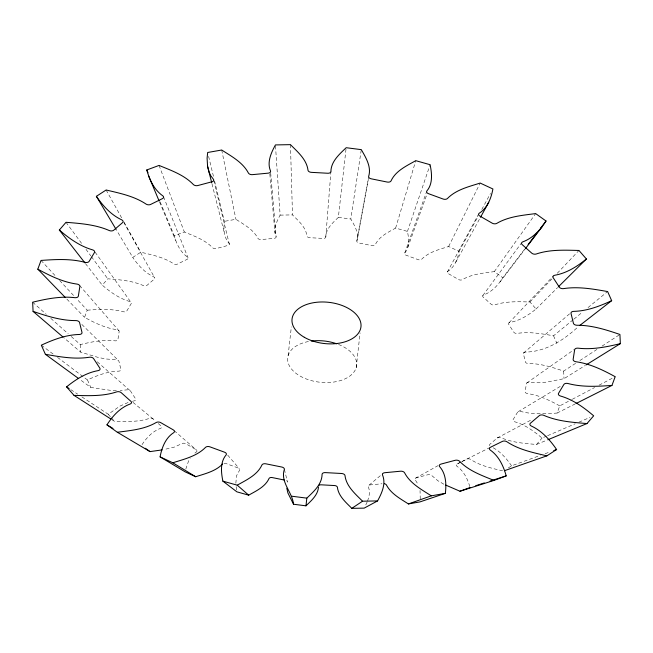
<?xml version="1.0" encoding="UTF-8"?>
<svg xmlns="http://www.w3.org/2000/svg" width="653" height="653" viewBox="0 0 653 653"><rect width="100%" height="100%" fill="white"/><g stroke="black" fill="none" stroke-linecap="round" stroke-linejoin="round"><path stroke-width="0.49" stroke-dasharray="3.27 2.45" d="M290.454 144.648L292.495 214.894C298.413 220.853 305.89 227.138 306.934 235.978A2.726 1.624 6.4 0 0 309.84 237.7L323.031 238.418A2.726 1.624 6.4 0 0 325.79 237.015C325.863 228.754 332.842 222.706 338.352 217.408L346.172 147.709M325.79 237.015L330.916 171.527M214.576 181.02L224.354 221.343C223.408 228.844 223.767 237.431 229.056 243.357A2.726 1.624 6.4 0 1 227.848 245.463L216.339 248.524A2.726 1.624 6.4 0 1 212.6 247.732C205.018 239.822 194.259 236.084 184.35 231.995L174.261 235.725C176.481 243.838 180.359 252.082 187.435 257.037A2.726 1.624 6.4 0 1 187.133 259.314L177.502 264.065A2.726 1.624 6.4 0 1 173.674 263.82C163.895 257.274 152.067 254.874 140.787 252.213L132.763 257.413L116.65 230.354M420.246 499.08L420.042 490.542M288.128 355.591L291.352 326.81M356.195 367.655L360.089 332.932M524.441 249.381L502.843 277.745L494.297 271.632C483.457 273.068 471.939 274.007 462.324 279.672A2.726 1.624 6.4 0 1 458.496 279.492L448.374 273.664A2.726 1.624 6.4 0 1 447.86 271.338C454.668 267.044 457.72 258.939 459.124 251.364L448.635 246.508C439.257 249.495 428.801 251.944 421.699 259.217A2.726 1.624 6.4 0 1 418.018 259.6L406.166 255.258A2.726 1.624 6.4 0 1 404.762 253.005C409.831 247.079 408.892 238.5 407.439 231.399L395.628 228.077C388.111 232.346 379.058 236.427 375.287 244.72A2.726 1.624 6.4 0 1 371.973 245.642L359.077 243.03A2.726 1.624 6.4 0 1 356.856 240.99C359.321 233.243 354.538 225.497 350.8 219L361.297 149.643M356.856 240.99L368.472 177.347M357.615 237.88L368.308 179.51M185.795 469.099L188.603 460.945L190.186 458.373M395.628 228.077L415.765 160.671M407.439 231.399L430.115 164.711M404.762 253.005L426.515 191.917M367.166 501.953L365.125 506.377M367.492 501.047C369.32 496.549 370.357 491.276 368.235 486.689A2.726 1.624 6.4 0 1 370.275 484.885L382.021 483.767M407.782 247.487L426.744 194.79M71.234 336.499L80.311 344.572C91.64 341.829 103.394 339.446 115.091 340.85A2.726 1.624 6.4 0 0 117.924 339.495L119.148 331.667A2.726 1.624 6.4 0 0 116.838 329.659C105.304 328.108 94.661 322.876 84.564 317.358L87.208 310.191L76.874 299.05M546.659 436.09L542.047 438.073C533.958 431.176 525.036 424.695 514.67 421.765A2.726 1.624 6.4 0 1 513.16 419.536L517.494 412.337A2.726 1.624 6.4 0 1 520.865 411.48C532.66 414.622 545.059 413.904 557.107 413.055L559.76 405.88L571.383 399.767M448.635 246.508L480.175 183.069M275.501 145.946L280.129 215.123C276.66 221.465 272.995 229.366 276.08 236.549A2.726 1.624 6.4 0 1 274.04 238.361L261.322 239.569A2.726 1.624 6.4 0 1 257.902 238.272C253.291 229.472 243.969 224.51 235.913 219.31L224.354 221.343M447.329 272.081L478.576 214.135M459.124 251.364L477.947 216.6M481.808 209.466L490.493 193.427M455.712 262.302L480.02 218.151M142.036 444.66C146.582 437.698 152.671 431.2 160.662 428.327A2.726 1.624 6.4 0 0 161.071 426.058L158.238 423.528M573.122 319.766L553.532 335.797C541.615 333.707 529.338 331.495 517.249 333.397A2.726 1.624 6.4 0 1 513.78 332.157L508.752 324.443A2.726 1.624 6.4 0 1 510.066 322.37C519.853 320.672 528.481 315.154 536.072 308.991L529.95 301.98C518.229 301.694 506.067 301.082 494.803 304.886A2.726 1.624 6.4 0 1 491.04 304.159L483.244 297.18A2.726 1.624 6.4 0 1 483.661 294.911C491.978 291.924 498.19 285.018 502.843 277.745M494.297 271.632L535.648 213.588M482.828 295.54L521.118 243.447M500.018 281.957L524.702 249.601M87.208 310.191C99.264 309.334 111.663 308.616 123.458 311.767A2.726 1.624 6.4 0 0 126.829 310.91L131.163 303.71A2.726 1.624 6.4 0 0 129.645 301.474C119.287 298.543 110.365 292.071 102.276 285.165L107.769 278.798C119.785 279.778 132.192 280.684 143.366 285.581A2.726 1.624 6.4 0 0 147.08 285.263L154.271 279.117A2.726 1.624 6.4 0 0 153.643 276.79C144.835 272.75 138.167 265.265 132.763 257.413M489.783 445.738A2.726 1.624 6.4 0 1 490.052 444.13L497.243 437.975A2.726 1.624 6.4 0 1 500.949 437.657C512.123 442.563 524.53 443.469 536.546 444.448L542.047 438.073M508.997 322.835L553.499 275.803M529.95 301.98L552.356 278.431M557.262 273.281L578.966 250.466M536.072 308.991L557.638 287.557M523.518 353.036L571.146 312.493M369.035 485.187L382.699 473.694M573.905 319.129L582.533 312.077M588.018 307.587L607.616 291.556M81.903 396.926L108.251 414.255L119.891 406.142L128.543 402.297M575.595 363.346L563.661 371.116C552.275 367.239 540.504 363.46 528.359 363.541A2.726 1.624 6.4 0 1 525.379 361.876L523.42 353.869A2.726 1.624 6.4 0 1 525.559 352.106C545.949 351.641 563.857 340.14 578.305 326.614M194.904 453.084L196.455 451.909A2.726 1.624 6.4 0 0 195.949 449.582L185.827 443.746A2.726 1.624 6.4 0 0 181.991 443.575L174.522 447.036L163.993 449.558M526.816 382.968L574.33 349.453M579.856 360.562L596.907 349.461M602.025 346.123L619.926 334.467M508.344 467.907L511.56 465.826L540.317 455.427M559.76 405.88C549.655 400.362 539.011 395.138 527.477 393.588A2.726 1.624 6.4 0 1 525.167 391.571L526.391 383.744A2.726 1.624 6.4 0 1 529.232 382.397L539.207 382.78L546.806 382.095L564.012 378.675L585.349 365.402M518.229 411.668L561.278 385.801M415.422 478.265L438.073 465.622M497.243 437.975L532.081 419.487M572.273 399.293L594.622 387.531M599.095 385.172L615.183 376.708M557.107 413.055L575.089 403.995M469.776 486.567C467.564 478.78 463.679 470.96 456.888 466.209A2.726 1.624 6.4 0 1 457.182 463.924L460.789 462.12M461.695 461.671L489.652 447.68M457.182 463.924L466.813 459.181A2.726 1.624 6.4 0 1 470.65 459.426C480.143 465.793 491.611 468.217 502.573 470.813M57.521 357.387L87.461 379.94C97.297 375.377 107.786 371.369 118.756 371.133A2.726 1.624 6.4 0 0 120.895 369.369L118.944 361.37A2.726 1.624 6.4 0 0 115.965 359.697L105.974 358.987L98.268 357.46L80.654 352.122L63.774 337.666M547.573 435.69L575.228 423.764M578.917 422.181L589.977 417.406M536.546 444.448L546.822 440.187M545.108 453.696L549.908 451.958M132.347 401.301L134.249 400.869A2.726 1.624 6.4 0 0 135.563 398.795L130.543 391.082A2.726 1.624 6.4 0 0 127.074 389.849L120.176 390.535M280.129 215.123L292.495 214.894M111.794 419.61L114.365 421.258C126.086 421.552 138.248 422.165 149.513 418.361A2.726 1.624 6.4 0 1 153.275 419.087L155.406 420.989M116.389 390.551L109.508 390.2L90.791 387.441L80.246 379.752M338.352 217.408L350.8 219M493.219 447.787C500.843 451.941 506.663 458.781 511.56 465.826M443.828 484.208L437.837 480.706L431.715 475.506A2.726 1.624 6.4 0 0 427.976 474.715L416.467 477.776A2.726 1.624 6.4 0 0 415.267 479.89L418.5 485.057M70.85 389.67L77.65 394.134M41.335 345.184L53.473 354.334M133 402.379L153.275 419.087M174.196 430.686L196.806 450.309M97.24 361.786L129.743 390.331M32.65 302.208L46.265 314.313M50.803 318.346L68.206 333.814M81.845 324.443L118.438 360.546M66.859 299.098L84.564 317.358M41.041 260.433L56.199 276.774M59.643 280.488L74.115 296.078M108.251 414.255L110.7 417.055M111.312 417.757L114.365 421.258M79.633 285.5L118.977 330.818M227.693 455.133L239.251 468.593M85.47 263.592L102.276 285.165M66.018 222.298L82.964 245.226M85.984 249.315L90.824 255.87M91.436 256.686L107.769 278.798M95.134 252.197L130.771 302.061M123.825 222.502L154.532 277.509M106.137 189.999L121.972 218.445M123.956 221.996L140.787 252.213M553.532 335.797L556.862 343.298M87.461 379.94L90.791 387.441M159.552 202.014L175.69 240.484M160.14 201.899L174.261 235.725M163.544 196.831L188.04 257.837M159.054 165.429L184.35 231.995M211.996 183.868L224.273 232.705M284.406 469.385L287.328 481.4M213.719 180.269L229.334 244.206M208.617 156.426L213.629 177.077M221.71 150.019L235.913 219.31M236.517 489.93L235.88 484.216M269.852 174.098L275.027 233.341M270.693 172.98L276.08 236.549M563.661 371.116L564.012 378.675M80.311 344.572L80.654 352.122M235.847 483.269L236.533 475.751L239.561 470.233A2.726 1.624 6.4 0 0 238.149 467.989L226.297 463.638A2.726 1.624 6.4 0 0 223.587 463.483M286.52 480.657A2.726 1.624 6.4 0 1 287.459 482.257M338.515 344.458A34.691 20.733 6.4 0 1 347.78 377.426A34.691 20.733 6.4 0 1 293.499 371.19A34.691 20.733 6.4 0 1 310.306 341.217"/><path stroke-width="0.98" d="M318.468 487.024C318.019 494.925 311.293 500.696 305.971 505.83L293.524 504.238L287.916 492.991L286.806 488.215M384.397 483.734A2.726 1.624 6.4 0 1 386.413 484.967C391.025 493.766 400.346 498.737 408.403 503.936L419.969 501.896L445.338 493.358C446.489 484.257 446.048 473.817 439.624 466.617A3.306 1.975 6.4 0 1 441.085 464.054L455.076 460.332A3.306 1.975 6.4 0 1 459.614 461.296C468.83 470.911 481.898 475.457 493.946 480.42L506.197 475.89C503.504 466.038 498.794 456.014 490.191 449.999A3.306 1.975 6.4 0 1 490.558 447.223L502.255 441.461A3.306 1.975 6.4 0 1 506.916 441.755C518.792 449.705 533.166 452.627 546.863 455.851L556.617 449.533C550.055 440 541.949 430.907 531.248 425.993A3.306 1.975 6.4 0 1 530.489 423.168L539.223 415.7A3.306 1.975 6.4 0 1 543.737 415.316C557.303 421.267 572.387 422.369 586.982 423.56L593.667 415.822C583.831 407.431 572.991 399.563 560.405 396.004A3.306 1.975 6.4 0 1 558.568 393.286L563.833 384.544A3.306 1.975 6.4 0 1 567.93 383.499C582.256 387.327 597.324 386.454 611.959 385.417L615.183 376.708C602.907 369.998 589.977 363.648 575.962 361.762A3.306 1.975 6.4 0 1 573.154 359.321L574.64 349.804A3.306 1.975 6.4 0 1 578.093 348.163C592.304 349.869 606.588 346.972 620.35 343.641L619.926 334.467C606.098 329.757 591.789 325.161 577.032 325.259A3.306 1.975 6.4 0 1 573.416 323.235L571.032 313.513A3.306 1.975 6.4 0 1 573.628 311.367C586.965 311.081 599.707 306.216 611.665 300.666L607.616 291.556C593.136 289.01 578.223 286.324 563.531 288.626A3.306 1.975 6.4 0 1 559.319 287.132L553.213 277.762A3.306 1.975 6.4 0 1 554.813 275.24C566.698 273.174 577.187 266.473 586.402 258.98L578.966 250.466C564.731 250.115 549.948 249.364 536.26 253.993A3.306 1.975 6.4 0 1 531.697 253.103L522.22 244.63A3.306 1.975 6.4 0 1 522.718 241.879C532.832 238.239 540.382 229.856 546.03 221.008L535.648 213.588C522.473 215.335 508.483 216.478 496.802 223.359A3.306 1.975 6.4 0 1 492.142 223.138L479.849 216.061A3.306 1.975 6.4 0 1 479.229 213.229C487.489 208.013 491.203 198.169 492.909 188.97L480.175 183.069C468.772 186.693 456.063 189.664 447.444 198.504A3.306 1.975 6.4 0 1 442.971 198.977L428.564 193.696A3.306 1.975 6.4 0 1 426.858 190.962C433.021 183.762 431.878 173.331 430.115 164.711L415.765 160.671C406.631 165.854 395.636 170.817 391.057 180.889A3.306 1.975 6.4 0 1 387.025 182.016L371.353 178.84A3.306 1.975 6.4 0 1 368.659 176.359C371.647 166.948 365.835 157.536 361.297 149.643L346.172 147.709C339.478 154.141 330.998 161.495 330.916 171.527A3.306 1.975 6.4 0 1 327.561 173.241L311.53 172.359A3.306 1.975 6.4 0 1 308.004 170.27C306.73 159.536 297.646 151.888 290.454 144.648L275.435 144.925C271.215 152.639 266.767 162.23 270.522 170.964A3.306 1.975 6.4 0 1 268.04 173.167L252.58 174.629A3.306 1.975 6.4 0 1 248.426 173.061C242.826 162.368 231.505 156.336 221.71 150.019L207.662 152.492L207.099 158.197L207.572 166.295L211.752 182.897M305.971 505.83L306.828 498.141C313.522 491.709 322.002 484.355 322.084 474.323A3.306 1.975 6.4 0 1 325.439 472.617L341.47 473.49A3.306 1.975 6.4 0 1 344.996 475.58C346.27 486.322 355.354 493.962 362.546 501.202L377.565 500.924C381.785 493.211 386.233 483.62 382.478 474.886A3.306 1.975 6.4 0 1 384.96 472.69L400.42 471.221A3.306 1.975 6.4 0 1 404.574 472.796C410.174 483.489 421.495 489.521 431.29 495.839L445.338 493.358M222.616 464.022C215.523 471.303 205.066 473.743 195.68 476.731L185.199 471.874L160.091 456.888C161.797 447.68 165.511 437.837 173.771 432.621A3.306 1.975 6.4 0 0 173.151 429.796L160.858 422.711A3.306 1.975 6.4 0 0 156.198 422.499C144.517 429.38 130.527 430.515 117.352 432.262L106.97 424.842C112.618 415.994 120.168 407.611 130.282 403.97A3.306 1.975 6.4 0 0 130.78 401.22L121.303 392.747A3.306 1.975 6.4 0 0 116.74 391.865C103.052 396.485 88.269 395.734 74.034 395.383L66.598 386.87C75.813 379.377 86.302 372.675 98.187 370.618A3.306 1.975 6.4 0 0 99.787 368.096L93.681 358.726A3.306 1.975 6.4 0 0 89.469 357.224C74.777 359.534 59.864 356.848 45.384 354.301L41.335 345.184C53.293 339.642 66.035 334.769 79.372 334.483A3.306 1.975 6.4 0 0 81.968 332.344L79.584 322.615A3.306 1.975 6.4 0 0 75.968 320.59C61.211 320.688 46.902 316.101 33.074 311.391L32.65 302.208C46.412 298.878 60.696 295.98 74.907 297.686A3.306 1.975 6.4 0 0 78.36 296.046L79.846 286.536A3.306 1.975 6.4 0 0 77.038 284.088C63.023 282.202 50.093 275.852 37.817 269.15L41.041 260.433C55.676 259.396 70.744 258.523 85.07 262.351A3.306 1.975 6.4 0 0 89.167 261.306L94.432 252.564A3.306 1.975 6.4 0 0 92.595 249.854C80.009 246.287 69.169 238.418 59.333 230.036L66.018 222.298C80.613 223.481 95.697 224.583 109.263 230.542A3.306 1.975 6.4 0 0 113.777 230.158L122.511 222.681A3.306 1.975 6.4 0 0 121.752 219.857C111.051 214.951 102.945 205.858 96.383 196.316L106.137 189.999C119.834 193.231 134.208 196.145 146.084 204.095A3.306 1.975 6.4 0 0 150.745 204.389L162.442 198.626A3.306 1.975 6.4 0 0 162.809 195.851C154.206 189.835 149.496 179.82 146.803 169.96L159.054 165.429C171.102 170.4 184.17 174.939 193.386 184.554A3.306 1.975 6.4 0 0 197.924 185.517L211.915 181.795A3.306 1.975 6.4 0 0 213.376 179.232L210.625 175.526L209.058 172.09L207.572 166.295M480.51 217.261L488.77 202.25M528.138 244.516L536.782 233.17M540.48 228.305L546.03 221.008M525.314 248.793L542.594 226.142M558.356 286.847L586.402 258.98M579.888 325.382L611.665 300.666M318.917 485.44A2.726 1.624 6.4 0 1 321.284 484.82L334.475 485.546A2.726 1.624 6.4 0 1 337.381 487.26C338.434 496.1 345.91 502.394 351.82 508.352L362.546 501.202M586.206 364.872L620.35 343.641M377.565 500.924L364.186 508.124L351.82 508.352M160.091 456.888L172.825 462.781C184.228 459.157 196.937 456.186 205.556 447.346A3.306 1.975 6.4 0 1 210.029 446.881L224.436 452.162A3.306 1.975 6.4 0 1 226.142 454.896C219.979 462.095 221.122 472.519 222.885 481.147L237.235 485.179C246.369 479.996 257.364 475.033 261.943 464.96A3.306 1.975 6.4 0 1 265.975 463.842L281.647 467.009A3.306 1.975 6.4 0 1 284.341 469.499C280.121 482.143 292.405 492.248 293.524 504.238M222.885 481.147L236.884 491.84L248.687 495.162C256.205 490.901 265.257 486.812 269.028 478.518A2.726 1.624 6.4 0 1 272.35 477.596L284.251 480.012M575.995 403.538L611.959 385.417M547.753 439.804L586.982 423.56M445.673 485.065L459.973 491.244L470.062 487.522M553.744 450.578L556.617 449.533M408.403 503.936L431.29 495.839M504.475 470.699L546.863 455.851M475.768 485.685L484.322 482.934M490.028 481.098L506.197 475.89M459.973 491.244L493.946 480.42M162.148 449.901L150.019 451.607L117.352 432.262M291.703 496.207L306.828 498.141M106.97 424.842L113.002 428.458M172.825 462.781L195.68 476.731M74.034 395.383L110.937 419.055M66.598 386.87L69.153 388.551M145.358 448.276L150.019 451.607M45.384 354.301L78.629 378.569M33.074 311.391L63.006 337.013M237.235 485.179L248.687 495.162M37.817 269.15L65.439 297.637M59.333 230.036L84.849 262.792M96.383 196.316L116.136 229.489M148.533 175.747L159.161 201.083M146.803 169.96L147.978 172.776M311.244 341.086A34.691 20.733 6.4 0 1 336.728 343.796M304.322 337.291A34.691 20.733 6.4 0 0 360.529 328.957A34.691 20.733 6.4 0 0 314.648 302.527A34.691 20.733 6.4 0 0 304.322 337.291"/></g></svg>
